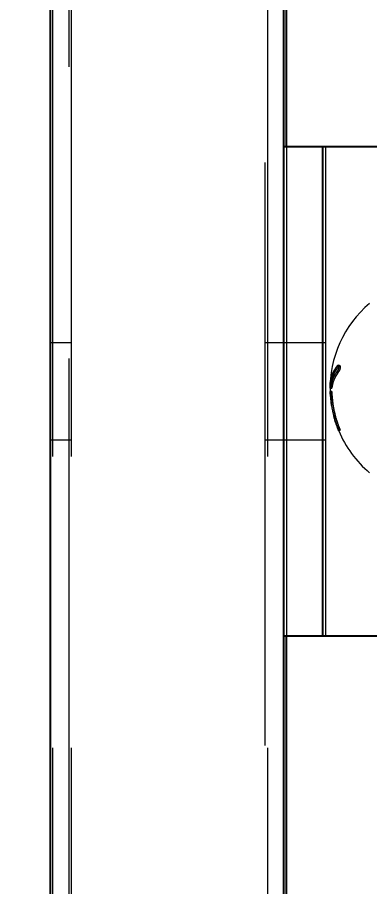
# Model space of a CAD drawing. Header units: millimetres. Extents: x 1293 to 41893, y 1011 to 26911.
# Drawn here: x 14249.8 to 14288.2, y 6718.9 to 6813.6 of the extents above; entities that cross this region are included whole.
import ezdxf

# ---------------------------------------------------------------- set-up
doc = ezdxf.new("R2010")
doc.units = ezdxf.units.MM
doc.header["$LTSCALE"] = 50
doc.linetypes.add('HIDDEN', pattern=[1.905, 1.27, -0.635])
doc.layers.add('CAPA_1', color=7, linetype='Continuous')
doc.styles.add('SLDTEXTSTYLE0', font='TXT', dxfattribs={"width": 0.75})
doc.dimstyles.new('SLDDIMSTYLE0', dxfattribs={"dimtxt": 100, "dimasz": 100, "dimexe": 0, "dimexo": 0.0625, "dimgap": 25, "dimtad": 2, "dimdec": 0, "dimlfac": 1.5, "dimrnd": 1e-09, "dimzin": 12, "dimdsep": 46, "dimtxsty": 'SLDTEXTSTYLE0', "dimsah": 1, "dimcen": 0.09, "dimadec": 0, "dimazin": 3, "dimtfac": 1, "dimtdec": 0, "dimtofl": 0, "dimtmove": 0, "dimatfit": 3, "dimfxl": 1, "dimfrac": 2, "dimtolj": 1, "dimtzin": 12, "dimarcsym": 0})

# ---------------------------------------------------------------- blocks, each defined once
blk = doc.blocks.new('_D_5')
at = {"layer": 'CAPA_1', "transparency": 16777216}
for p, q in [((11574.397, 7831.177), (17588.061, 7831.177)), ((17538.061, 7831.177), (17538.061, 4708.493)), ((16485.165, 4708.493), (17588.061, 4708.493))]:
    blk.add_line(p, q, dxfattribs=at)
for points in [[(17538.061, 7831.177), (17522.676, 7731.177), (17553.445, 7731.177)], [(17538.061, 4708.493), (17553.445, 4808.493), (17522.676, 4808.493)]]:
    blk.add_solid(points, dxfattribs=at)
at = {"layer": 'CAPA_1', "transparency": 16777216, "insert": (17409.154, 6122.057), "char_height": 100, "attachment_point": 1, "rotation": 90, "style": 'SLDTEXTSTYLE0'}
blk.add_mtext('4684', dxfattribs=at)
blk = doc.blocks.new('_D_14')
at = {"layer": 'CAPA_1', "transparency": 16777216}
for p, q in [((14179.915, 6343.653), (14179.915, 7568.725)), ((16745.162, 6492.001), (16745.162, 7568.725)), ((14179.915, 7518.725), (16745.162, 7518.725))]:
    blk.add_line(p, q, dxfattribs=at)
for points in [[(14179.915, 7518.725), (14279.915, 7503.341), (14279.915, 7534.11)], [(16745.162, 7518.725), (16645.162, 7534.11), (16645.162, 7503.341)]]:
    blk.add_solid(points, dxfattribs=at)
at = {"layer": 'CAPA_1', "transparency": 16777216, "insert": (15314.761, 7647.632), "char_height": 100, "attachment_point": 1, "style": 'SLDTEXTSTYLE0'}
blk.add_mtext('3848', dxfattribs=at)
blk = doc.blocks.new('_D_15')
at = {"layer": 'CAPA_1', "transparency": 16777216}
for p, q in [((6530.125, 8742.377), (6530.125, 9415.646)), ((16745.162, 6492.001), (16745.162, 9415.646)), ((6530.125, 9365.646), (16745.162, 9365.646))]:
    blk.add_line(p, q, dxfattribs=at)
for points in [[(6530.125, 9365.646), (6630.125, 9350.262), (6630.125, 9381.031)], [(16745.162, 9365.646), (16645.162, 9381.031), (16645.162, 9350.262)]]:
    blk.add_solid(points, dxfattribs=at)
at = {"layer": 'CAPA_1', "transparency": 16777216, "insert": (11452.921, 9494.553), "char_height": 100, "attachment_point": 1, "style": 'SLDTEXTSTYLE0'}
blk.add_mtext('15323', dxfattribs=at)

msp = doc.modelspace()

# ---------------------------------------------------------------- linework, layer by layer
at = {"color": 1, "linetype": 'HIDDEN', "lineweight": 18}
for p, q in [((14276.761483, 7083.4942403), (14276.761483, 6289.4929069)), ((14277.0781497, 6289.4929069), (14277.0781497, 7083.4942403)), ((14255.425483, 7062.1582403), (14255.425483, 6289.4929069)), ((14255.7421497, 6289.4929069), (14255.7421497, 7062.1582403)), ((14253.7101497, 6289.4929069), (14253.7101497, 7060.1262403)), ((14279.1101497, 6799.4929069), (14279.1101497, 6746.1595736)), ((14283.343483, 6799.4929069), (14283.343483, 6746.1595736)), ((14255.7421497, 6778.1179069), (14253.393483, 6778.1179069)), ((14283.343483, 6778.1179069), (14276.761483, 6778.1179069)), ((14284.8257787, 6775.6158308), (14284.6678118, 6775.6504556)), ((14284.8933334, 6775.654353), (14284.7363293, 6775.6895268)), ((14284.8251096, 6775.0126584), (14284.6671332, 6775.0386878)), ((14284.0336275, 6772.8253196), (14283.8643722, 6772.8201787)), ((14283.8725761, 6773.2137401), (14284.0417161, 6773.2133514)), ((14283.8739194, 6773.1918584), (14284.0430405, 6773.1917771)), ((14284.0536756, 6772.4833788), (14283.884706, 6772.4733652)), ((14284.054251, 6773.2376194), (14283.8852897, 6773.2383539)), ((14284.0546591, 6772.4789328), (14283.8857036, 6772.4688558)), ((14284.0153415, 6771.2834738), (14283.8857036, 6772.4688558)), ((14284.1824534, 6771.3104121), (14284.0546591, 6772.4789328)), ((14284.8254451, 6768.921645), (14284.6674734, 6768.8608755)), ((14284.8262317, 6768.9181344), (14284.6682713, 6768.8573148)), ((14284.7933056, 6768.5329267), (14284.9495092, 6768.5983039)), ((14253.393483, 6767.5345736), (14255.7421497, 6767.5345736)), ((14276.761483, 6767.5345736), (14283.343483, 6767.5345736))]:
    msp.add_line(p, q, dxfattribs=at)
at = {"color": 7, "linetype": 'Continuous', "lineweight": 25}
for p, q in [((14278.793483, 7083.4942403), (14278.793483, 6289.4929069)), ((14253.393483, 7060.1262403), (14253.393483, 6289.4929069)), ((14279.1101497, 6799.4929069), (14279.1101497, 6979.4929069)), ((14278.793483, 6799.4929069), (14309.693483, 6799.4929069)), ((14283.0268163, 6799.4929069), (14283.0268163, 6746.1595736)), ((14309.693483, 6746.1595736), (14278.793483, 6746.1595736)), ((14279.1101497, 6423.7929069), (14279.1101497, 6746.1595736))]:
    msp.add_line(p, q, dxfattribs=at)
at = {"color": 1, "linetype": 'HIDDEN', "lineweight": 18}
for radius, start, end in [(12.0520968, 130.071396495, 181.737457066), (11.8827635, 181.737359524, 202.701930584), (12.0520968, 202.702482004, 229.928603505)]:
    msp.add_arc((14295.9109131, 6773.1860736), radius, start, end, dxfattribs=at)
for points, knots in [([(14284.6677389, 6775.6609813), (14284.5207274, 6775.4483077), (14284.2449461, 6775.0493496), (14283.9904643, 6774.4347733), (14283.9202792, 6774.0404388), (14283.885019, 6773.8423295)], [0, 0, 0, 0, 0.3622869742, 0.6796201183, 1, 1, 1, 1]), ([(14283.8851914, 6773.8481497), (14283.9206425, 6774.0469695), (14283.9907452, 6774.4401257), (14284.2450663, 6775.0458509), (14284.5202419, 6775.4394032), (14284.6678118, 6775.6504556)], [0, 0, 0, 0, 0.3217684512, 0.6362810523, 1, 1, 1, 1]), ([(14284.0541542, 6773.8388474), (14284.0891415, 6774.0348902), (14284.1606622, 6774.4356392), (14284.4156492, 6775.0321482), (14284.6882285, 6775.420074), (14284.8257787, 6775.6158308)], [0, 0, 0, 0, 0.3217628071, 0.6577450483, 1, 1, 1, 1]), ([(14284.6678118, 6775.6504556), (14284.6835558, 6775.6644456), (14284.707224, 6775.685477), (14284.7365622, 6775.6920162), (14284.7622286, 6775.6763905), (14284.7839933, 6775.6168785), (14284.7938336, 6775.5289609), (14284.7924862, 6775.4475623), (14284.7860235, 6775.3860274), (14284.7737695, 6775.3248091), (14284.7462628, 6775.2270808), (14284.7077306, 6775.1338969), (14284.6773085, 6775.0625509), (14284.6671332, 6775.0386878)], [0, 0, 0, 0, 0.1233089467, 0.1853740606, 0.2438770605, 0.3731752579, 0.5049401333, 0.5684101705, 0.6256089207, 0.6798663298, 0.7394683179, 0.9128601792, 1, 1, 1, 1]), ([(14284.8257787, 6775.6158308), (14284.8412843, 6775.6295336), (14284.8644673, 6775.6500213), (14284.8935274, 6775.6572078), (14284.9187417, 6775.6413619), (14284.9403485, 6775.5828105), (14284.950026, 6775.4960348), (14284.9487038, 6775.415792), (14284.9423239, 6775.3551228), (14284.9302706, 6775.294758), (14284.8947128, 6775.1693457), (14284.8563338, 6775.0829488), (14284.8251096, 6775.0126584)], [0, 0, 0, 0, 0.123351326, 0.1844280121, 0.2440137, 0.3733563353, 0.505166496, 0.5686512762, 0.6258767733, 0.6801471965, 0.7397753578, 1, 1, 1, 1]), ([(14284.6671332, 6775.0386878), (14284.5279831, 6774.8407662), (14284.2515029, 6774.4475118), (14283.9931087, 6773.8426228), (14283.9206432, 6773.4364916), (14283.8852897, 6773.2383539)], [0, 0, 0, 0, 0.3416380652, 0.6788073385, 1, 1, 1, 1]), ([(14283.8855884, 6773.2329336), (14283.9210835, 6773.4318147), (14283.993722, 6773.8388128), (14284.2523591, 6774.4532574), (14284.5289361, 6774.851371), (14284.6682593, 6775.0519171)], [0, 0, 0, 0, 0.32168253469, 0.65830376378, 1, 1, 1, 1]), ([(14284.8251096, 6775.0126584), (14284.6879154, 6774.8175191), (14284.4153206, 6774.4297915), (14284.160556, 6773.8334006), (14284.0891082, 6773.4329745), (14284.054251, 6773.2376194)], [0, 0, 0, 0, 0.34163561017, 0.67880503459, 1, 1, 1, 1]), ([(14283.8852897, 6773.2383539), (14283.8825927, 6773.2226306), (14283.8784683, 6773.1985857), (14283.8738445, 6773.1895077), (14283.8695929, 6773.2026903), (14283.865726, 6773.2592777), (14283.8641857, 6773.3455409), (14283.8645518, 6773.426784), (14283.8655845, 6773.4881588), (14283.8673789, 6773.5508884), (14283.8724646, 6773.6818489), (14283.8794994, 6773.7737726), (14283.8851914, 6773.8481497)], [0, 0, 0, 0, 0.1233644554, 0.1886546926, 0.2439470423, 0.3732984996, 0.5051378893, 0.5675093418, 0.6258690154, 0.6783817095, 0.7397731574, 1, 1, 1, 1]), ([(14284.054251, 6773.2376194), (14284.0515904, 6773.2222589), (14284.047639, 6773.1994461), (14284.0430689, 6773.1888968), (14284.0388416, 6773.2018049), (14284.0349621, 6773.2581335), (14284.0334436, 6773.343314), (14284.0338045, 6773.4233997), (14284.0348227, 6773.4839124), (14284.0365918, 6773.54576), (14284.041606, 6773.6748812), (14284.0485422, 6773.7655154), (14284.0541542, 6773.8388474)], [0, 0, 0, 0, 0.123355254, 0.1832018046, 0.2440033486, 0.3733451578, 0.505174714, 0.5675415143, 0.625896835, 0.678398268, 0.7397925671, 1, 1, 1, 1]), ([(14284.0539842, 6773.8331091), (14284.0513268, 6773.8049966), (14284.0473803, 6773.7632465), (14284.0428353, 6773.6931491), (14284.0386538, 6773.6095487), (14284.0348639, 6773.4919705), (14284.0334474, 6773.3797897), (14284.0339, 6773.3037053), (14284.0349603, 6773.2601463), (14284.0368374, 6773.2324573), (14284.0388513, 6773.2143425), (14284.0411677, 6773.2188612), (14284.0422045, 6773.2208835)], [0, 0, 0, 0, 0.15623496429, 0.23202633577, 0.30902586672, 0.47282945932, 0.63978896715, 0.71877408582, 0.79267755444, 0.85909021657, 0.93693454778, 1, 1, 1, 1]), ([(14283.8857036, 6772.4688558), (14283.8830004, 6772.5129179), (14283.8788664, 6772.5803028), (14283.8742014, 6772.6615154), (14283.8698822, 6772.7330926), (14283.86589, 6772.7944482), (14283.8642062, 6772.8225203), (14283.8644492, 6772.8193246), (14283.8654001, 6772.8024321), (14283.8671081, 6772.7694362), (14283.8709764, 6772.6949037), (14283.8768016, 6772.5885719), (14283.8827427, 6772.5019813), (14283.884706, 6772.4733652)], [0, 0, 0, 0, 0.1233151206, 0.1885879016, 0.2438513873, 0.3731577999, 0.5049398105, 0.5669528257, 0.6251234307, 0.6779327204, 0.738699305, 0.9136461422, 1, 1, 1, 1]), ([(14283.884706, 6772.4733652), (14283.9200181, 6772.0779065), (14283.9901335, 6771.2926859), (14284.2445971, 6770.0786236), (14284.5202357, 6769.2848729), (14284.6674734, 6768.8608755)], [0, 0, 0, 0, 0.320946971, 0.6372706078, 1, 1, 1, 1]), ([(14284.0546591, 6772.4789328), (14284.0519922, 6772.5223226), (14284.0480315, 6772.5867633), (14284.0434229, 6772.6673914), (14284.0391287, 6772.7382374), (14284.0351241, 6772.8000083), (14284.0334626, 6772.8276382), (14284.0337047, 6772.8244626), (14284.0346445, 6772.8077204), (14284.0363383, 6772.775168), (14284.0412268, 6772.6793481), (14284.0480966, 6772.5712044), (14284.0536756, 6772.4833788)], [0, 0, 0, 0, 0.1233556341, 0.1832024437, 0.2440056128, 0.3733545073, 0.5051798131, 0.5673555737, 0.6256051942, 0.678634227, 0.7390126551, 1, 1, 1, 1]), ([(14284.0536756, 6772.4833788), (14284.0885243, 6772.0934886), (14284.1599724, 6771.294122), (14284.4149601, 6770.0975742), (14284.6879561, 6769.315514), (14284.8254451, 6768.921645)], [0, 0, 0, 0, 0.3209415708, 0.6580057712, 1, 1, 1, 1]), ([(14284.8262317, 6768.9181344), (14284.6857979, 6769.3095211), (14284.4381039, 6769.9998404), (14284.3011837, 6770.7199339), (14284.2418924, 6771.0317598)], [0, 0, 0, 0, 0.56696470215, 1, 1, 1, 1]), ([(14284.6682713, 6768.8573148), (14284.5174014, 6769.2520151), (14284.3609237, 6769.6613863), (14284.2705144, 6770.0885154), (14284.2672744, 6770.1038226)], [0, 0, 0, 0, 0.9641625845, 1, 1, 1, 1]), ([(14284.6674734, 6768.8608755), (14284.6832325, 6768.8196867), (14284.7069239, 6768.7577651), (14284.7363345, 6768.681829), (14284.7621181, 6768.6146882), (14284.7840837, 6768.5567314), (14284.7941912, 6768.5305185), (14284.7929812, 6768.5338809), (14284.7866925, 6768.5501169), (14284.7745782, 6768.5809412), (14284.7472707, 6768.6503917), (14284.7088442, 6768.748921), (14284.6784615, 6768.8300908), (14284.6682713, 6768.8573148)], [0, 0, 0, 0, 0.12331144482, 0.18538160801, 0.24388275183, 0.37317894901, 0.50494940689, 0.56831076747, 0.6257483698, 0.67976352929, 0.73920217979, 0.91252970446, 1, 1, 1, 1]), ([(14284.8254451, 6768.921645), (14284.8409657, 6768.881071), (14284.8641713, 6768.8204068), (14284.8933013, 6768.7452432), (14284.918632, 6768.6792317), (14284.9404409, 6768.6217203), (14284.9503676, 6768.5959638), (14284.9492083, 6768.599201), (14284.9429798, 6768.6152708), (14284.9310417, 6768.6456708), (14284.895715, 6768.7352914), (14284.8574231, 6768.8360552), (14284.8262317, 6768.9181344)], [0, 0, 0, 0, 0.1233541287, 0.1844325018, 0.244019813, 0.3733607659, 0.5051768356, 0.5685257585, 0.6260378726, 0.680214686, 0.7395125369, 1, 1, 1, 1])]:
    msp.add_open_spline(points, degree=3, knots=knots, dxfattribs=at)

# ---------------------------------------------------------------- dimensions: what is measured, and where the dimension line sits
at = {"layer": 'CAPA_1'}
for base, p1, picture, middle in [((16745.1618891, 9365.6463094), (6530.1246702, 8678.8772747), '_D_15', (11637.6432797, 9365.6463094)), ((16745.1618891, 7518.725443), (14179.9148163, 6280.1529069), '_D_14', (15462.5383527, 7518.725443))]:
    dim = msp.add_linear_dim(base=base, p1=p1, p2=(16745.1618891, 6428.5014528), dimstyle='SLDDIMSTYLE0', dxfattribs=at)
    dim.commit()
    dim.dimension.update_dxf_attribs({"geometry": picture, "text_midpoint": middle, "dimtype": 160})
dim = msp.add_linear_dim(base=(17538.0605071, 4708.4929069), p1=(11510.8968592, 7831.1769069), p2=(16421.6646746, 4708.4929069), angle=90, dimstyle='SLDDIMSTYLE0', dxfattribs=at)
dim.commit()
dim.dimension.update_dxf_attribs({"geometry": '_D_5', "text_midpoint": (17538.0605071, 6269.8349069), "dimtype": 160})

doc.saveas('drawing.dxf')
